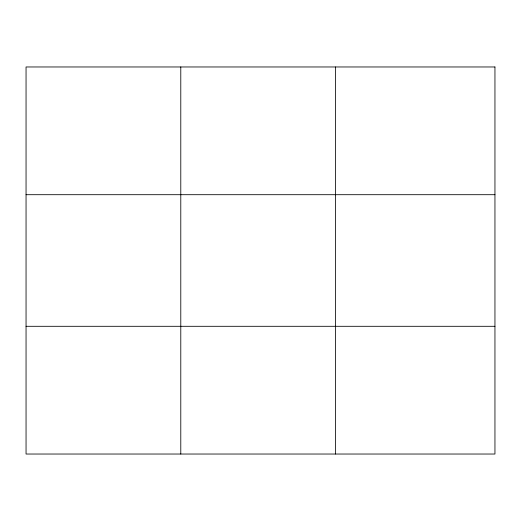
<?xml version="1.0" encoding="UTF-8"?>
<svg xmlns="http://www.w3.org/2000/svg" width="521" height="521" viewBox="0 0 521 521"><rect width="100%" height="100%" fill="white"/><g stroke="black" fill="none" stroke-linecap="round" stroke-linejoin="round"><path stroke-width="0.78" d="M180.787 66.968L180.787 454.032M335.524 66.968L335.524 454.032M26.05 194.698L494.95 194.698M26.05 326.302L494.95 326.302M494.95 66.968L494.95 454.032L26.05 454.032L26.05 66.968L494.95 66.968"/></g></svg>
